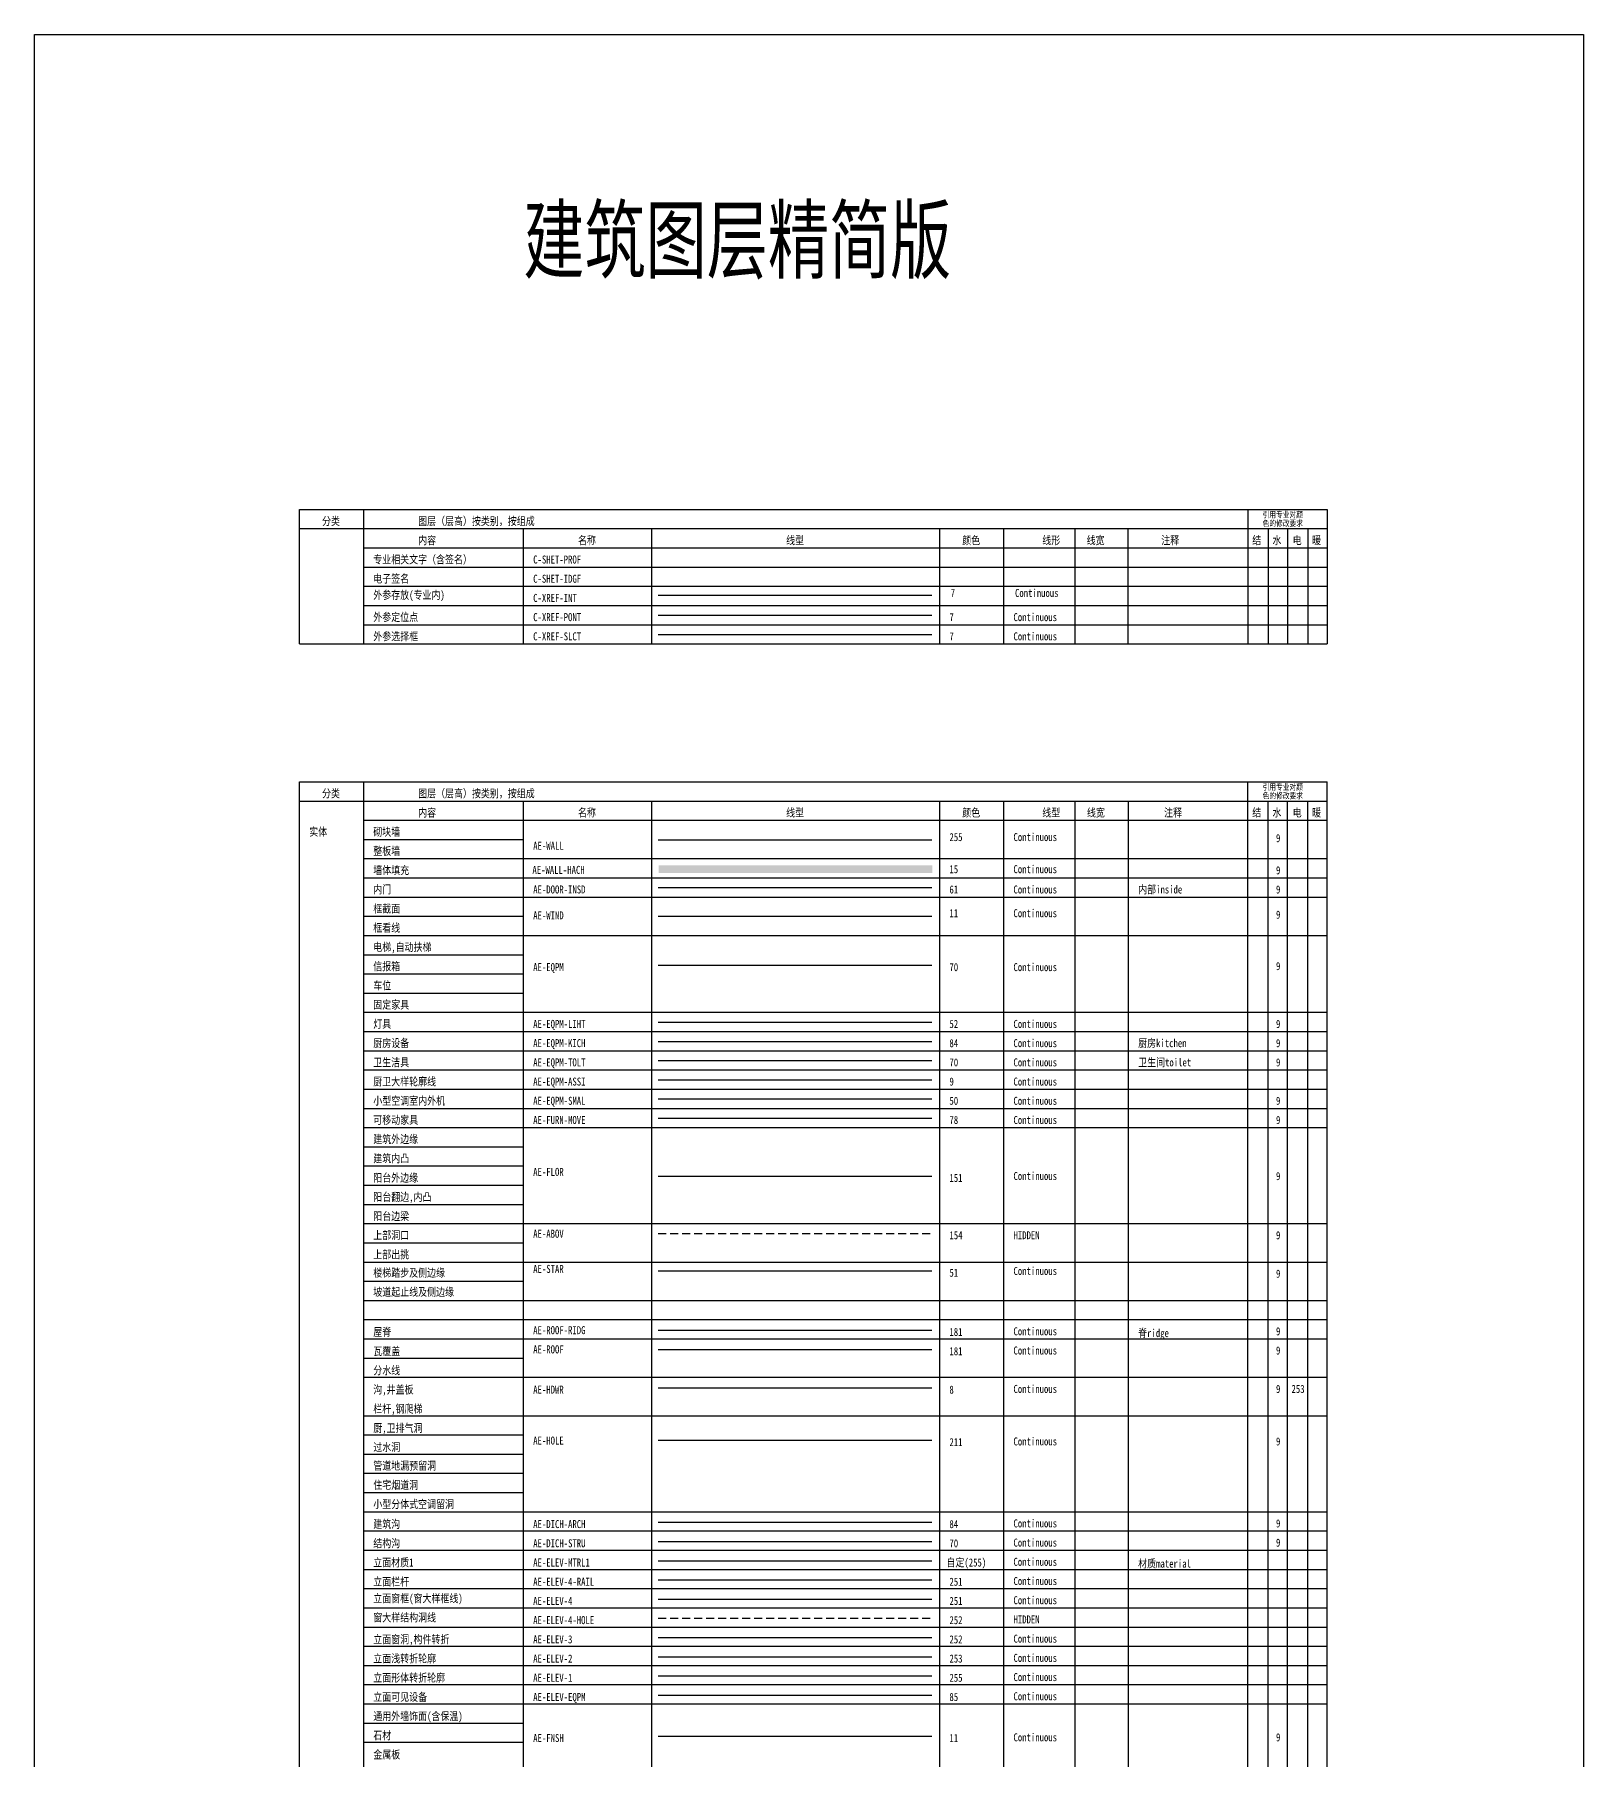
# Model space of a CAD drawing. Extents: x 517381295 to 519272522, y 3499086963 to 3500603577.
# Drawn here: x 517381295 to 517429672, y 3499293567 to 3499347477 of the extents above; entities that cross this region are included whole.
import ezdxf

# ---------------------------------------------------------------- set-up
doc = ezdxf.new("R2010")
doc.units = 0
doc.header["$LTSCALE"] = 1000
doc.header["$MEASUREMENT"] = 0
doc.linetypes.add('HIDDEN', pattern=[0.375, 0.25, -0.125])
doc.layers.get('DEFPOINTS').update_dxf_attribs({"color": 8, "linetype": 'CONTINUOUS'})
for name, color, linetype in [('AE-ABOV', 154, 'HIDDEN'), ('AE-DICH-ARCH', 84, 'CONTINUOUS'), ('AE-DICH-STRU', 70, 'CONTINUOUS'), ('AE-DOOR-INSD', 61, 'CONTINUOUS'), ('AE-ELEV-1', 255, 'CONTINUOUS'), ('AE-ELEV-2', 253, 'CONTINUOUS'), ('AE-ELEV-3', 252, 'CONTINUOUS'), ('AE-ELEV-4', 251, 'CONTINUOUS'), ('AE-ELEV-4-HOLE', 252, 'HIDDEN'), ('AE-ELEV-4-RAIL', 251, 'CONTINUOUS'), ('AE-ELEV-EQPM', 85, 'CONTINUOUS'), ('AE-ELEV-MTRL1', 7, 'CONTINUOUS'), ('AE-EQPM', 70, 'CONTINUOUS'), ('AE-EQPM-ASSI', 9, 'CONTINUOUS'), ('AE-EQPM-KICH', 84, 'CONTINUOUS'), ('AE-EQPM-LIHT', 52, 'CONTINUOUS'), ('AE-EQPM-SMAL', 50, 'CONTINUOUS'), ('AE-EQPM-TOLT', 70, 'CONTINUOUS'), ('AE-FLOR', 151, 'CONTINUOUS'), ('AE-FNSH', 11, 'CONTINUOUS'), ('AE-FURN-MOVE', 78, 'CONTINUOUS'), ('AE-HDWR', 8, 'CONTINUOUS'), ('AE-HOLE', 211, 'CONTINUOUS'), ('AE-ROOF', 181, 'CONTINUOUS'), ('AE-ROOF-RIDG', 181, 'CONTINUOUS'), ('AE-STAR', 51, 'CONTINUOUS'), ('AE-WALL', 255, 'CONTINUOUS'), ('AE-WALL-HACH', 15, 'CONTINUOUS'), ('AE-WIND', 11, 'CONTINUOUS'), ('C-XREF-INT', 7, 'CONTINUOUS')]:
    doc.layers.add(name, color=color, linetype=linetype)
doc.layers.add('C-XREF-PONT', color=7, linetype='CONTINUOUS', plot=False)
doc.layers.add('C-XREF-SLCT', color=7, linetype='CONTINUOUS', plot=False)
doc.styles.add('TH-STYLE1', font='STFANGSO.TTF', dxfattribs={"width": 0.7})

msp = doc.modelspace()

# ---------------------------------------------------------------- linework, layer by layer
at = {"layer": 'AE-ABOV'}
msp.add_line((517400770.4, 3499310029.5), (517409323.4, 3499310029.5), dxfattribs=at)
at = {"layer": 'AE-DICH-ARCH'}
msp.add_line((517400770.4, 3499301007.9), (517409323.4, 3499301007.9), dxfattribs=at)
at = {"layer": 'AE-DICH-STRU'}
msp.add_line((517400770.4, 3499300407.9), (517409323.4, 3499300407.9), dxfattribs=at)
at = {"layer": 'AE-DOOR-INSD'}
msp.add_line((517400770.4, 3499320829.5), (517409323.4, 3499320829.5), dxfattribs=at)
at = {"layer": 'AE-ELEV-1'}
msp.add_line((517400770.4, 3499296207.9), (517409323.4, 3499296207.9), dxfattribs=at)
at = {"layer": 'AE-ELEV-2'}
msp.add_line((517400770.4, 3499296807.9), (517409323.4, 3499296807.9), dxfattribs=at)
at = {"layer": 'AE-ELEV-3'}
msp.add_line((517400770.4, 3499297407.9), (517409323.4, 3499297407.9), dxfattribs=at)
at = {"layer": 'AE-ELEV-4'}
msp.add_line((517400770.4, 3499298607.9), (517409323.4, 3499298607.9), dxfattribs=at)
at = {"layer": 'AE-ELEV-4-HOLE'}
msp.add_line((517400770.4, 3499298007.9), (517409323.4, 3499298007.9), dxfattribs=at)
at = {"layer": 'AE-ELEV-4-RAIL'}
msp.add_line((517400770.4, 3499299207.9), (517409323.4, 3499299207.9), dxfattribs=at)
at = {"layer": 'AE-ELEV-EQPM'}
msp.add_line((517400770.4, 3499295607.9), (517409323.4, 3499295607.9), dxfattribs=at)
at = {"layer": 'AE-ELEV-MTRL1'}
msp.add_line((517400770.4, 3499299807.9), (517409323.4, 3499299807.9), dxfattribs=at)
at = {"layer": 'AE-EQPM'}
msp.add_line((517400770.4, 3499318404.1), (517409323.4, 3499318404.1), dxfattribs=at)
at = {"layer": 'AE-EQPM-ASSI', "color": 9}
msp.add_line((517400770.4, 3499314829.5), (517409323.4, 3499314829.5), dxfattribs=at)
at = {"layer": 'AE-EQPM-KICH'}
msp.add_line((517400770.4, 3499316029.5), (517409323.4, 3499316029.5), dxfattribs=at)
at = {"layer": 'AE-EQPM-LIHT'}
msp.add_line((517400770.4, 3499316629.5), (517409323.4, 3499316629.5), dxfattribs=at)
at = {"layer": 'AE-EQPM-SMAL'}
msp.add_line((517400770.4, 3499314229.5), (517409323.4, 3499314229.5), dxfattribs=at)
at = {"layer": 'AE-EQPM-TOLT'}
msp.add_line((517400770.4, 3499315429.5), (517409323.4, 3499315429.5), dxfattribs=at)
at = {"layer": 'AE-FLOR'}
msp.add_line((517400770.4, 3499311820), (517409323.4, 3499311820), dxfattribs=at)
at = {"layer": 'AE-FNSH'}
msp.add_line((517400770.4, 3499294326.1), (517409323.4, 3499294326.1), dxfattribs=at)
at = {"layer": 'AE-FURN-MOVE'}
msp.add_line((517400770.4, 3499313629.5), (517409323.4, 3499313629.5), dxfattribs=at)
at = {"layer": 'AE-HDWR'}
msp.add_line((517400770.4, 3499305207.9), (517409323.4, 3499305207.9), dxfattribs=at)
at = {"layer": 'AE-HOLE'}
msp.add_line((517400770.4, 3499303568.3), (517409323.4, 3499303568.3), dxfattribs=at)
at = {"layer": 'AE-ROOF'}
msp.add_line((517400770.4, 3499306407.9), (517409323.4, 3499306407.9), dxfattribs=at)
at = {"layer": 'AE-ROOF-RIDG'}
msp.add_line((517400770.4, 3499307007.9), (517409323.4, 3499307007.9), dxfattribs=at)
at = {"layer": 'AE-STAR'}
msp.add_line((517400770.4, 3499308858.1), (517409323.4, 3499308858.1), dxfattribs=at)
at = {"layer": 'AE-WALL'}
msp.add_line((517400770.4, 3499322320.9), (517409323.4, 3499322320.9), dxfattribs=at)
at = {"layer": 'AE-WALL-HACH'}
msp.add_solid([(517400790.2, 3499321528.7), (517400790.2, 3499321288.7), (517409334.9, 3499321528.7), (517409334.9, 3499321288.7)], dxfattribs=at)
at = {"layer": 'AE-WIND'}
msp.add_line((517400770.4, 3499319940.8), (517409323.4, 3499319940.8), dxfattribs=at)
at = {"layer": 'C-XREF-INT'}
msp.add_line((517400770.4, 3499329966.2), (517409323.4, 3499329966.2), dxfattribs=at)
at = {"layer": 'C-XREF-PONT'}
msp.add_line((517400770.4, 3499329336.1), (517409323.4, 3499329336.1), dxfattribs=at)
at = {"layer": 'C-XREF-SLCT'}
msp.add_line((517400770.4, 3499328736.1), (517409323.4, 3499328736.1), dxfattribs=at)
at = {"layer": 'DEFPOINTS'}
for p, q in [((517389575.8, 3499328442.9), (517389575.8, 3499332642.9)), ((517389575.8, 3499332642.9), (517421666.2, 3499332642.9)), ((517391575.8, 3499328442.9), (517391575.8, 3499332642.9)), ((517419190.4, 3499332642.9), (517419190.4, 3499328442.9)), ((517421666.2, 3499332642.9), (517421666.2, 3499328442.9)), ((517389575.8, 3499332042.9), (517421666.2, 3499332042.9)), ((517396570, 3499328442.9), (517396570, 3499332042.9)), ((517400570, 3499328442.9), (517400570, 3499332042.9)), ((517409570, 3499328442.9), (517409570, 3499332042.9)), ((517411570, 3499328442.9), (517411570, 3499332042.9)), ((517413791.3, 3499328442.9), (517413791.3, 3499332042.9)), ((517415455.8, 3499328442.9), (517415455.8, 3499332042.9)), ((517419822.1, 3499332042.9), (517419822.1, 3499328442.9)), ((517420428.3, 3499332042.9), (517420428.3, 3499328442.9)), ((517421060, 3499332042.9), (517421060, 3499328442.9)), ((517391575.8, 3499331442.9), (517421666.2, 3499331442.9)), ((517391575.8, 3499331442.9), (517421666.2, 3499331442.9)), ((517391575.8, 3499330842.9), (517421666.2, 3499330842.9)), ((517391575.8, 3499330242.9), (517421666.2, 3499330242.9)), ((517391575.8, 3499329642.9), (517421666.2, 3499329642.9)), ((517391575.8, 3499329042.9), (517421666.2, 3499329042.9)), ((517391575.8, 3499329042.9), (517421666.2, 3499329042.9)), ((517389575.8, 3499328442.9), (517421666.2, 3499328442.9)), ((517389575.8, 3499324136.3), (517421666.2, 3499324136.3)), ((517389575.8, 3499274936.3), (517389575.8, 3499324136.3)), ((517391575.8, 3499274936.3), (517391575.8, 3499324136.3)), ((517419190.4, 3499274936.3), (517419190.4, 3499324136.3)), ((517421666.2, 3499274936.3), (517421666.2, 3499324136.3)), ((517389575.8, 3499323536.3), (517421666.2, 3499323536.3)), ((517396570, 3499274936.3), (517396570, 3499323536.3)), ((517400570, 3499274936.3), (517400570, 3499323536.3)), ((517409570, 3499274936.3), (517409570, 3499323536.3)), ((517411570, 3499274936.3), (517411570, 3499323536.3)), ((517413795.8, 3499274936.3), (517413795.8, 3499323536.3)), ((517415464.1, 3499274936.3), (517415464.1, 3499323536.3)), ((517419822.1, 3499274936.3), (517419822.1, 3499323536.3)), ((517420428.3, 3499274936.3), (517420428.3, 3499323536.3)), ((517421060, 3499274936.3), (517421060, 3499323536.3)), ((517391575.8, 3499322936.3), (517421666.2, 3499322936.3)), ((517391575.8, 3499322936.3), (517396570, 3499322936.3)), ((517391575.8, 3499322336.3), (517396570, 3499322336.3)), ((517391575.8, 3499321736.3), (517421666.2, 3499321736.3)), ((517391575.8, 3499321136.3), (517421666.2, 3499321136.3)), ((517391575.8, 3499320536.3), (517421666.2, 3499320536.3)), ((517391575.8, 3499319936.3), (517396570, 3499319936.3)), ((517391575.8, 3499319936.3), (517396570, 3499319936.3)), ((517391575.8, 3499319336.3), (517421666.2, 3499319336.3)), ((517391575.8, 3499319336.3), (517396570, 3499319336.3)), ((517391575.8, 3499318736.3), (517396570, 3499318736.3)), ((517391575.8, 3499318136.3), (517396570, 3499318136.3)), ((517391575.8, 3499317536.3), (517396570, 3499317536.3)), ((517391575.8, 3499316936.3), (517421666.2, 3499316936.3)), ((517391575.8, 3499316336.3), (517421666.2, 3499316336.3)), ((517391575.8, 3499315736.3), (517421666.2, 3499315736.3)), ((517391575.8, 3499315136.3), (517421666.2, 3499315136.3)), ((517391575.8, 3499314536.3), (517421666.2, 3499314536.3)), ((517391575.8, 3499313936.3), (517421666.2, 3499313936.3)), ((517391575.8, 3499313336.3), (517421666.2, 3499313336.3)), ((517391575.8, 3499312736.3), (517396570, 3499312736.3)), ((517391575.8, 3499312736.3), (517396570, 3499312736.3)), ((517391575.8, 3499312736.3), (517396570, 3499312736.3)), ((517391575.8, 3499312136.3), (517396570, 3499312136.3)), ((517391575.8, 3499311536.3), (517396570, 3499311536.3)), ((517391575.8, 3499310936.3), (517396570, 3499310936.3)), ((517391575.8, 3499310336.3), (517421666.2, 3499310336.3)), ((517391575.8, 3499309736.3), (517396570, 3499309736.3)), ((517391575.8, 3499309136.3), (517421666.2, 3499309136.3)), ((517391575.8, 3499308536.3), (517396570, 3499308536.3)), ((517391575.8, 3499307936.3), (517421666.2, 3499307936.3)), ((517391575.8, 3499307336.3), (517421666.2, 3499307336.3)), ((517391575.8, 3499306736.3), (517421666.2, 3499306736.3)), ((517391575.8, 3499306136.3), (517396570, 3499306136.3)), ((517391575.8, 3499305536.3), (517421666.2, 3499305536.3)), ((517391575.8, 3499304336.3), (517421666.2, 3499304336.3)), ((517391575.8, 3499303736.3), (517396570, 3499303736.3)), ((517391575.8, 3499303136.3), (517396570, 3499303136.3)), ((517391575.8, 3499302536.3), (517396570, 3499302536.3)), ((517391575.8, 3499301936.3), (517396570, 3499301936.3)), ((517391575.8, 3499301336.3), (517421666.2, 3499301336.3)), ((517391575.8, 3499300736.3), (517421666.2, 3499300736.3)), ((517391575.8, 3499300136.3), (517421666.2, 3499300136.3)), ((517391575.8, 3499299536.3), (517421666.2, 3499299536.3)), ((517391575.8, 3499298936.3), (517421666.2, 3499298936.3)), ((517391575.8, 3499298336.3), (517421666.2, 3499298336.3)), ((517391575.8, 3499297736.3), (517421666.2, 3499297736.3)), ((517391575.8, 3499297136.3), (517421666.2, 3499297136.3)), ((517391575.8, 3499296536.3), (517421666.2, 3499296536.3)), ((517391575.8, 3499295936.3), (517421666.2, 3499295936.3)), ((517391575.8, 3499295336.3), (517421666.2, 3499295336.3)), ((517400570, 3499295336.3), (517421666.2, 3499295336.3)), ((517391575.8, 3499294736.3), (517396570, 3499294736.3)), ((517391575.8, 3499294136.3), (517396570, 3499294136.3))]:
    msp.add_line(p, q, dxfattribs=at)
msp.add_lwpolyline([(517381295.1, 3499347477.3), (517429672.1, 3499347477.3), (517429672.1, 3499239565.6), (517381295.1, 3499239565.6)], close=True, dxfattribs=at)

# ---------------------------------------------------------------- texts
at = {"layer": 'AE-ABOV', "style": 'TH-STYLE1', "width": 0.8}
for s, p in [('上部洞口', (517391875.8, 3499309847.7)), ('AE-ABOV', (517396870, 3499309895)), ('154', (517409870, 3499309847.7)), ('HIDDEN', (517411870, 3499309847.7)), ('上部出挑', (517391875.8, 3499309247.7))]:
    msp.add_text(s, height=250, dxfattribs=at).set_placement(p)
at = {"layer": 'AE-DICH-ARCH', "style": 'TH-STYLE1', "width": 0.8}
for s, p in [('建筑沟', (517391875.8, 3499300826.1)), ('AE-DICH-ARCH', (517396870, 3499300826.1)), ('84', (517409870, 3499300826.1)), ('Continuous', (517411870, 3499300847.7))]:
    msp.add_text(s, height=250, dxfattribs=at).set_placement(p)
at = {"layer": 'AE-DICH-STRU', "style": 'TH-STYLE1', "width": 0.8}
for s, p in [('结构沟', (517391875.8, 3499300226.1)), ('AE-DICH-STRU', (517396870, 3499300226.1)), ('70', (517409870, 3499300226.1)), ('Continuous', (517411870, 3499300247.7))]:
    msp.add_text(s, height=250, dxfattribs=at).set_placement(p)
at = {"layer": 'AE-DOOR-INSD', "style": 'TH-STYLE1', "width": 0.8}
for s, p in [('内门', (517391875.8, 3499320647.7)), ('AE-DOOR-INSD', (517396870, 3499320647.7)), ('61', (517409870, 3499320647.7)), ('Continuous', (517411870, 3499320647.7)), ('内部inside', (517415764.1, 3499320647.7))]:
    msp.add_text(s, height=250, dxfattribs=at).set_placement(p)
at = {"layer": 'AE-ELEV-1', "style": 'TH-STYLE1', "width": 0.8}
for s, p in [('立面形体转折轮廓', (517391875.8, 3499296026.1)), ('AE-ELEV-1', (517396870, 3499296026.1)), ('255', (517409870, 3499296026.1)), ('Continuous', (517411870, 3499296047.7))]:
    msp.add_text(s, height=250, dxfattribs=at).set_placement(p)
at = {"layer": 'AE-ELEV-2', "style": 'TH-STYLE1', "width": 0.8}
for s, p in [('立面浅转折轮廓', (517391875.8, 3499296626.1)), ('AE-ELEV-2', (517396870, 3499296626.1)), ('253', (517409870, 3499296626.1)), ('Continuous', (517411870, 3499296647.7))]:
    msp.add_text(s, height=250, dxfattribs=at).set_placement(p)
at = {"layer": 'AE-ELEV-3', "style": 'TH-STYLE1', "width": 0.8}
for s, p in [('立面窗洞,构件转折', (517391875.8, 3499297226.1)), ('AE-ELEV-3', (517396870, 3499297226.1)), ('252', (517409870, 3499297226.1)), ('Continuous', (517411870, 3499297247.7))]:
    msp.add_text(s, height=250, dxfattribs=at).set_placement(p)
at = {"layer": 'AE-ELEV-4', "style": 'TH-STYLE1', "width": 0.8}
for s, p in [('立面窗框(窗大样框线)', (517391875.8, 3499298506)), ('AE-ELEV-4', (517396870, 3499298426.1)), ('251', (517409870, 3499298426.1)), ('Continuous', (517411870, 3499298447.7))]:
    msp.add_text(s, height=250, dxfattribs=at).set_placement(p)
at = {"layer": 'AE-ELEV-4-HOLE', "style": 'TH-STYLE1', "width": 0.8}
for s, p in [('窗大样结构洞线', (517391875.8, 3499297906)), ('AE-ELEV-4-HOLE', (517396870, 3499297826.1)), ('252', (517409870, 3499297826.1)), ('HIDDEN', (517411870, 3499297847.7))]:
    msp.add_text(s, height=250, dxfattribs=at).set_placement(p)
at = {"layer": 'AE-ELEV-4-RAIL', "style": 'TH-STYLE1', "width": 0.8}
for s, p in [('立面栏杆', (517391875.8, 3499299026.1)), ('AE-ELEV-4-RAIL', (517396870, 3499299026.1)), ('251', (517409870, 3499299026.1)), ('Continuous', (517411870, 3499299047.7))]:
    msp.add_text(s, height=250, dxfattribs=at).set_placement(p)
at = {"layer": 'AE-ELEV-EQPM', "style": 'TH-STYLE1', "width": 0.8}
for s, p in [('立面可见设备', (517391875.8, 3499295426.1)), ('AE-ELEV-EQPM', (517396870, 3499295426.1)), ('85', (517409870, 3499295426.1)), ('Continuous', (517411870, 3499295447.7))]:
    msp.add_text(s, height=250, dxfattribs=at).set_placement(p)
at = {"layer": 'AE-ELEV-MTRL1', "style": 'TH-STYLE1', "width": 0.8}
for s, p in [('立面材质1', (517391875.8, 3499299626.1)), ('AE-ELEV-MTRL1', (517396870, 3499299626.1)), ('自定(255)', (517409777.3, 3499299626.1)), ('Continuous', (517411870, 3499299647.7)), ('材质material', (517415764.1, 3499299591.6))]:
    msp.add_text(s, height=250, dxfattribs=at).set_placement(p)
at = {"layer": 'AE-EQPM', "style": 'TH-STYLE1', "width": 0.8}
for s, p in [('电梯,自动扶梯', (517391875.8, 3499318847.7)), ('信报箱', (517391875.8, 3499318247.7)), ('AE-EQPM', (517396870, 3499318222.3)), ('70', (517409870, 3499318222.3)), ('Continuous', (517411870, 3499318222.3)), ('车位', (517391875.8, 3499317647.7)), ('固定家具', (517391875.8, 3499317047.7))]:
    msp.add_text(s, height=250, dxfattribs=at).set_placement(p)
at = {"layer": 'AE-EQPM-ASSI', "color": 9, "style": 'TH-STYLE1', "width": 0.8}
for s, p in [('厨卫大样轮廓线', (517391875.8, 3499314647.7)), ('AE-EQPM-ASSI', (517396870, 3499314647.7)), ('9', (517409870, 3499314647.7)), ('Continuous', (517411870, 3499314647.7))]:
    msp.add_text(s, height=250, dxfattribs=at).set_placement(p)
at = {"layer": 'AE-EQPM-KICH', "style": 'TH-STYLE1', "width": 0.8}
for s, p in [('厨房设备', (517391875.8, 3499315847.7)), ('AE-EQPM-KICH', (517396870, 3499315847.7)), ('84', (517409870, 3499315847.7)), ('Continuous', (517411870, 3499315847.7)), ('厨房kitchen', (517415764.1, 3499315847.7))]:
    msp.add_text(s, height=250, dxfattribs=at).set_placement(p)
at = {"layer": 'AE-EQPM-LIHT', "style": 'TH-STYLE1', "width": 0.8}
for s, p in [('灯具', (517391875.8, 3499316447.7)), ('AE-EQPM-LIHT', (517396870, 3499316447.7)), ('52', (517409870, 3499316447.7)), ('Continuous', (517411870, 3499316447.7))]:
    msp.add_text(s, height=250, dxfattribs=at).set_placement(p)
at = {"layer": 'AE-EQPM-SMAL', "style": 'TH-STYLE1', "width": 0.8}
for s, p in [('小型空调室内外机', (517391875.8, 3499314047.7)), ('AE-EQPM-SMAL', (517396870, 3499314047.7)), ('Continuous', (517411870, 3499314047.7)), ('50', (517409870, 3499314047.7))]:
    msp.add_text(s, height=250, dxfattribs=at).set_placement(p)
at = {"layer": 'AE-EQPM-TOLT', "style": 'TH-STYLE1', "width": 0.8}
for s, p in [('卫生洁具', (517391875.8, 3499315247.7)), ('AE-EQPM-TOLT', (517396870, 3499315247.7)), ('70', (517409870, 3499315247.7)), ('Continuous', (517411870, 3499315247.7)), ('卫生间toilet', (517415764.1, 3499315247.7))]:
    msp.add_text(s, height=250, dxfattribs=at).set_placement(p)
at = {"layer": 'AE-FLOR', "style": 'TH-STYLE1', "width": 0.8}
for s, p in [('建筑外边缘', (517391875.8, 3499312847.7)), ('建筑内凸', (517391875.8, 3499312247.7)), ('阳台外边缘', (517391875.8, 3499311642.3)), ('AE-FLOR', (517396870, 3499311825.7)), ('151', (517409870, 3499311638.2)), ('Continuous', (517411870, 3499311698.4)), ('阳台翻边,内凸', (517391875.8, 3499311042.3)), ('阳台边梁', (517391875.8, 3499310442.3))]:
    msp.add_text(s, height=250, dxfattribs=at).set_placement(p)
at = {"layer": 'AE-FNSH', "style": 'TH-STYLE1', "width": 0.8}
for s, p in [('通用外墙饰面(含保温)', (517391875.8, 3499294826.1)), ('石材', (517391875.8, 3499294226.1)), ('AE-FNSH', (517396870, 3499294144.2)), ('11', (517409870, 3499294144.2)), ('Continuous', (517411870, 3499294165.8)), ('金属板', (517391875.8, 3499293626.1))]:
    msp.add_text(s, height=250, dxfattribs=at).set_placement(p)
at = {"layer": 'AE-FURN-MOVE', "style": 'TH-STYLE1', "width": 0.8}
for s, p in [('可移动家具', (517391875.8, 3499313447.7)), ('AE-FURN-MOVE', (517396870, 3499313447.7)), ('78', (517409870, 3499313447.7)), ('Continuous', (517411870, 3499313447.7))]:
    msp.add_text(s, height=250, dxfattribs=at).set_placement(p)
at = {"layer": 'AE-HDWR', "style": 'TH-STYLE1', "width": 0.8}
for s, p in [('沟,井盖板', (517391875.8, 3499305026.1)), ('AE-HDWR', (517396870, 3499305026.1)), ('8', (517409870, 3499305026.1)), ('Continuous', (517411870, 3499305047.7)), ('栏杆,钢爬梯', (517391875.8, 3499304426.1))]:
    msp.add_text(s, height=250, dxfattribs=at).set_placement(p)
at = {"layer": 'AE-HOLE', "style": 'TH-STYLE1', "width": 0.8}
for s, p in [('厨,卫排气洞', (517391875.8, 3499303826.1)), ('AE-HOLE', (517396870, 3499303434.3)), ('211', (517409870, 3499303386.4)), ('Continuous', (517411870, 3499303408)), ('过水洞', (517391875.8, 3499303226.1)), ('管道地漏预留洞', (517391875.8, 3499302647.7)), ('住宅烟道洞', (517391875.8, 3499302047.7)), ('小型分体式空调留洞', (517391875.8, 3499301447.7))]:
    msp.add_text(s, height=250, dxfattribs=at).set_placement(p)
at = {"layer": 'AE-ROOF', "style": 'TH-STYLE1', "width": 0.8}
for s, p in [('瓦覆盖', (517391875.8, 3499306226.1)), ('AE-ROOF', (517396870, 3499306282.8)), ('181', (517409870, 3499306226.1)), ('Continuous', (517411870, 3499306247.7)), ('分水线', (517391875.8, 3499305626.1))]:
    msp.add_text(s, height=250, dxfattribs=at).set_placement(p)
at = {"layer": 'AE-ROOF-RIDG', "style": 'TH-STYLE1', "width": 0.8}
for s, p in [('屋脊', (517391875.8, 3499306826.1)), ('AE-ROOF-RIDG', (517396870, 3499306882.8)), ('181', (517409870, 3499306826.1)), ('Continuous', (517411870, 3499306847.7)), ('脊ridge', (517415764.1, 3499306791.6))]:
    msp.add_text(s, height=250, dxfattribs=at).set_placement(p)
at = {"layer": 'AE-STAR', "style": 'TH-STYLE1', "width": 0.8}
for s, p in [('楼梯踏步及侧边缘', (517391875.8, 3499308676.3)), ('AE-STAR', (517396870, 3499308795.8)), ('51', (517409870, 3499308676.3)), ('Continuous', (517411870, 3499308732.4)), ('坡道起止线及侧边缘', (517391875.8, 3499308076.3))]:
    msp.add_text(s, height=250, dxfattribs=at).set_placement(p)
at = {"layer": 'AE-WALL', "style": 'TH-STYLE1', "width": 0.8}
for s, p in [('砌块墙', (517391875.8, 3499322447.7)), ('255', (517409870, 3499322284.6)), ('Continuous', (517411870, 3499322284.6)), ('整板墙', (517391875.8, 3499321847.7)), ('AE-WALL', (517396870, 3499322012.8))]:
    msp.add_text(s, height=250, dxfattribs=at).set_placement(p)
at = {"layer": 'AE-WALL-HACH', "style": 'TH-STYLE1', "width": 0.8}
for s, p in [('墙体填充', (517391875.8, 3499321247.7)), ('AE-WALL-HACH', (517396844.9, 3499321260.1)), ('15', (517409870, 3499321281.4)), ('Continuous', (517411870, 3499321281.4))]:
    msp.add_text(s, height=250, dxfattribs=at).set_placement(p)
at = {"layer": 'AE-WIND', "style": 'TH-STYLE1', "width": 0.8}
for s, p in [('框截面', (517391875.8, 3499320047.7)), ('框看线', (517391875.8, 3499319447.7)), ('AE-WIND', (517396870, 3499319839.1)), ('11', (517409870, 3499319906.8)), ('Continuous', (517411870, 3499319906.8))]:
    msp.add_text(s, height=250, dxfattribs=at).set_placement(p)
at = {"layer": 'C-XREF-INT', "style": 'TH-STYLE1', "width": 0.8}
for s, p in [('外参存放(专业内)', (517391875.8, 3499329846.3)), ('C-XREF-INT', (517396870, 3499329754.2)), ('7', (517409909, 3499329908.7)), ('Continuous', (517411917.9, 3499329908.7))]:
    msp.add_text(s, height=250, dxfattribs=at).set_placement(p)
at = {"layer": 'C-XREF-PONT', "style": 'TH-STYLE1', "width": 0.8}
for s, p in [('外参定位点', (517391875.8, 3499329154.2)), ('C-XREF-PONT', (517396870, 3499329154.2)), ('7', (517409870, 3499329154.2)), ('Continuous', (517411870, 3499329154.2))]:
    msp.add_text(s, height=250, dxfattribs=at).set_placement(p)
at = {"layer": 'C-XREF-SLCT', "style": 'TH-STYLE1', "width": 0.8}
for s, p in [('外参选择框', (517391875.8, 3499328554.2)), ('C-XREF-SLCT', (517396870, 3499328554.2)), ('7', (517409870, 3499328554.2)), ('Continuous', (517411870, 3499328554.2))]:
    msp.add_text(s, height=250, dxfattribs=at).set_placement(p)
at = {"layer": 'DEFPOINTS', "style": 'TH-STYLE1'}
for s, height, width, p in [('建筑图层精简版', 2000, 0.7, (517396561.3, 3499340065.3)), ('分类', 250, 0.8, (517390275.8, 3499332154.2)), ('图层（层高）按类别，按组成', 250, 0.8, (517393275.8, 3499332154.2)), ('色的修改要求', 187.5, 0.8, (517419651.1, 3499332117.4)), ('引用专业对颜', 187.5, 0.8, (517419651.1, 3499332388.6)), ('内容', 250, 0.8, (517393275.8, 3499331554.2)), ('名称', 250, 0.8, (517398270, 3499331554.2)), ('线型', 250, 0.8, (517404770, 3499331554.2)), ('颜色', 250, 0.8, (517410270, 3499331554.2)), ('线形', 250, 0.8, (517412770, 3499331554.2)), ('线宽', 250, 0.8, (517414155.8, 3499331554.2)), ('注释', 250, 0.8, (517416484.7, 3499331554.2)), ('结', 250, 0.8, (517419326.8, 3499331554.2)), ('水', 250, 0.8, (517419958.5, 3499331554.2)), ('电', 250, 0.8, (517420590.2, 3499331554.2)), ('暖', 250, 0.8, (517421196.4, 3499331554.2)), ('专业相关文字（含签名）', 250, 0.8, (517391875.8, 3499330954.2)), ('C-SHET-PROF', 250, 0.8, (517396870, 3499330954.2)), ('电子签名', 250, 0.8, (517391875.8, 3499330354.2)), ('C-SHET-IDGF', 250, 0.8, (517396870, 3499330354.2)), ('引用专业对颜', 187.5, 0.8, (517419651.1, 3499323882)), ('分类', 250, 0.8, (517390275.8, 3499323647.7)), ('图层（层高）按类别，按组成', 250, 0.8, (517393275.8, 3499323647.7)), ('色的修改要求', 187.5, 0.8, (517419651.1, 3499323610.9)), ('内容', 250, 0.8, (517393275.8, 3499323047.7)), ('名称', 250, 0.8, (517398270, 3499323047.7)), ('线型', 250, 0.8, (517404770, 3499323047.7)), ('颜色', 250, 0.8, (517410270, 3499323047.7)), ('线型', 250, 0.8, (517412770, 3499323047.7)), ('线宽', 250, 0.8, (517414164.1, 3499323047.7)), ('注释', 250, 0.8, (517416573.7, 3499323047.7)), ('结', 250, 0.8, (517419326.8, 3499323047.7)), ('水', 250, 0.8, (517419958.5, 3499323047.7)), ('电', 250, 0.8, (517420590.2, 3499323047.7)), ('暖', 250, 0.8, (517421196.4, 3499323047.7)), ('实体', 250, 0.8, (517389875.8, 3499322447.7)), ('9', 250, 0.8, (517420069.2, 3499322250.9)), ('9', 250, 0.8, (517420069.2, 3499321247.7)), ('9', 250, 0.8, (517420069.2, 3499320647.7)), ('9', 250, 0.8, (517420069.2, 3499319861.4)), ('9', 250, 0.8, (517420069.2, 3499318253.9)), ('9', 250, 0.8, (517420069.2, 3499316447.7)), ('9', 250, 0.8, (517420069.2, 3499315847.7)), ('9', 250, 0.8, (517420069.2, 3499315247.7)), ('9', 250, 0.8, (517420069.2, 3499314047.7)), ('9', 250, 0.8, (517420069.2, 3499313447.7)), ('9', 250, 0.8, (517420069.2, 3499311695.2)), ('9', 250, 0.8, (517420069.2, 3499309847.7)), ('9', 250, 0.8, (517420069.2, 3499308647.7)), ('9', 250, 0.8, (517420069.2, 3499306847.7)), ('9', 250, 0.8, (517420069.2, 3499306247.7)), ('9', 250, 0.8, (517420069.2, 3499305047.7)), ('253', 250, 0.8, (517420553.5, 3499305047.7)), ('9', 250, 0.8, (517420069.2, 3499303408)), ('9', 250, 0.8, (517420069.2, 3499300847.7)), ('9', 250, 0.8, (517420069.2, 3499300247.7)), ('9', 250, 0.8, (517420069.2, 3499294165.8))]:
    msp.add_text(s, height=height, dxfattribs=dict(at, width=width)).set_placement(p)

doc.saveas('drawing.dxf')
